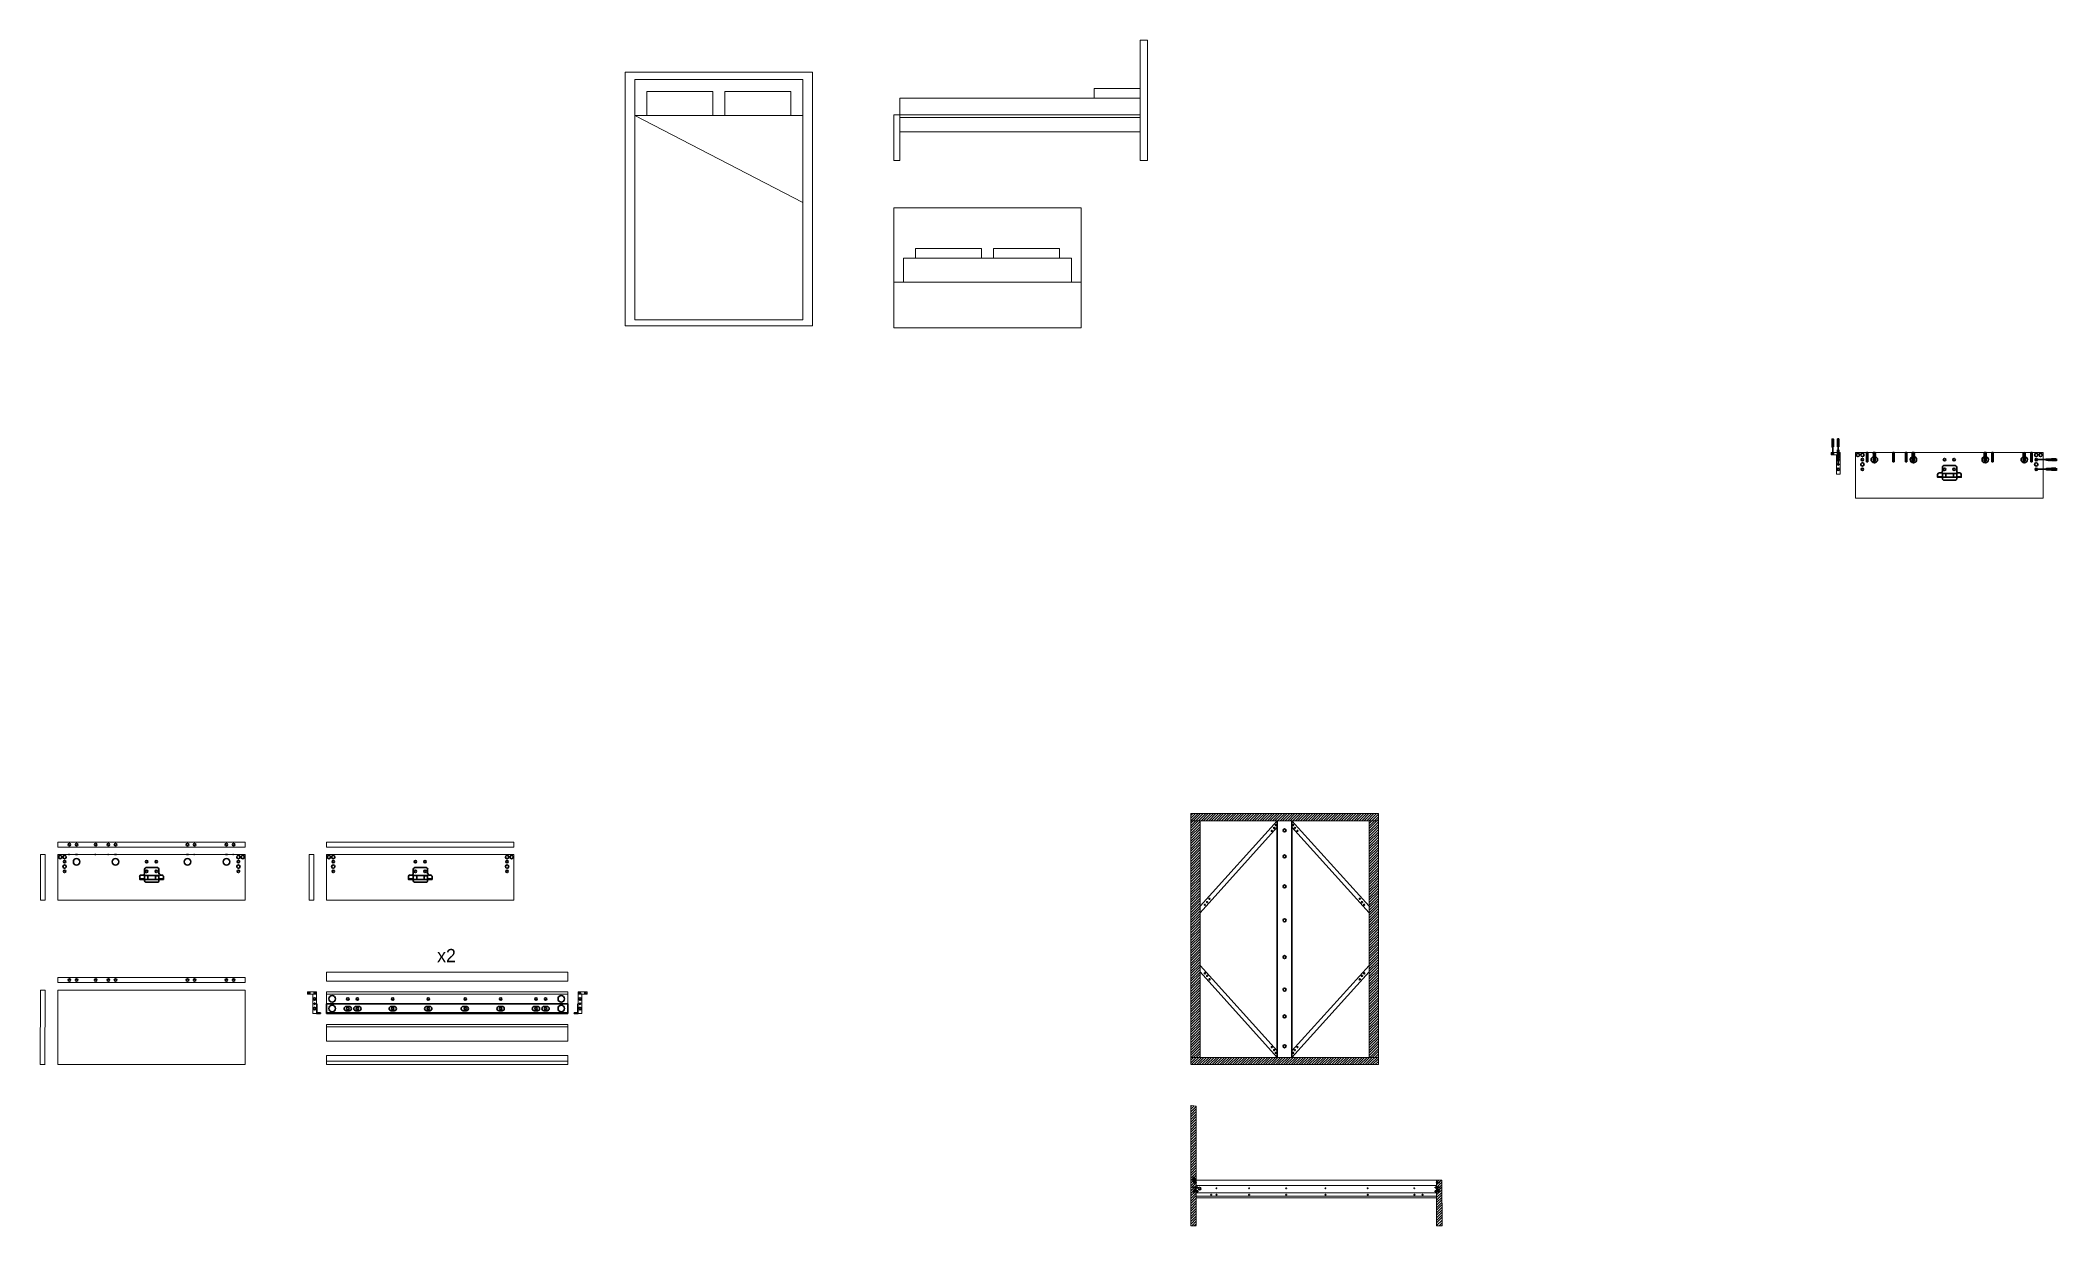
# Model space of a CAD drawing. Header units: inches. Extents: x 213 to 1891, y 78 to 1065.
import ezdxf

# ---------------------------------------------------------------- set-up
doc = ezdxf.new("R2010")
doc.units = ezdxf.units.IN
doc.header["$MEASUREMENT"] = 0
for name, color, linetype, lineweight in [('A-FURN', 8, 'Continuous', 15), ('A-WALL-FULL', 7, 'Continuous', 18), ('Arredi', 3, 'Continuous', 30), ('quota', 4, 'Continuous', 5)]:
    doc.layers.add(name, color=color, linetype=linetype, lineweight=lineweight)

msp = doc.modelspace()

# ---------------------------------------------------------------- hatches: boundary and pattern name
at = {"layer": 'quota'}
h = msp.add_hatch(dxfattribs=at)
h.set_pattern_fill('ANSI31', color=256, scale=12)
h.paths.add_polyline_path([(1178.2, 415.3), (1170.5, 415.3), (1170.5, 218.3), (1178.2, 218.3)])
h.paths.add_polyline_path([(1326.5, 421.3), (1170.5, 421.3), (1170.5, 415.3), (1326.5, 415.3)])
h.paths.add_polyline_path([(1326.5, 415.3), (1318.8, 415.3), (1318.8, 218.3), (1326.5, 218.3)])
h.paths.add_polyline_path([(1326.5, 218.3), (1170.5, 218.3), (1170.5, 212.3), (1326.5, 212.3)])
h = msp.add_hatch(dxfattribs=at)
h.set_pattern_fill('ANSI31', color=256, scale=12)
h.set_pattern_definition([(45, (-296.1871, -109.9329), (-1.0606602, 1.0606602), [])])
h.paths.add_polyline_path([(1175, 177.9), (1170.5, 178.3), (1170.5, 116.3), (1172.5, 116.3), (1172.5, 118.5), (1173.1, 118.5), (1173.1, 116.3), (1175, 116.3)])
h.paths.add_polyline_path([(1175, 105.6), (1175, 106.6), (1172.5, 106.6), (1172.5, 107.2), (1175, 107.2), (1175, 107.9), (1172.9, 107.9), (1172.9, 108.2), (1175, 108.2), (1175, 109.7), (1172.5, 109.7), (1172.5, 110.4), (1175, 110.4), (1175, 113.9), (1172.9, 113.9), (1173, 114.2), (1175, 114.2), (1175, 116.3), (1173.1, 116.3), (1173.1, 114.8), (1172.5, 114.8), (1172.5, 116.3), (1170.5, 116.3), (1170.5, 78.3), (1175, 78.3)])
h.paths.add_polyline_path([(1379.2, 116.3), (1375, 116.3), (1375, 114.2), (1377, 114.2), (1377, 113.9), (1375, 113.9), (1375, 110.4), (1377.4, 110.4), (1377.4, 109.7), (1375, 109.7), (1375, 108.2), (1377, 108.2), (1377, 107.9), (1375, 107.9), (1375, 107.2), (1377.4, 107.2), (1377.4, 106.6), (1375, 106.6), (1375, 78.3), (1379.5, 78.3)])

# ---------------------------------------------------------------- linework, layer by layer
at = {"layer": 'A-FURN'}
for p, q in [((1128.3, 964.6), (1128.3, 1064.6)), ((1128.3, 1064.6), (1134.4, 1064.6)), ((1134.4, 1064.6), (1134.4, 964.6)), ((699.7, 827), (699.7, 1038.1)), ((699.7, 1038.1), (855.7, 1038.1)), ((707.7, 1032), (707.7, 832)), ((847.7, 1032), (707.7, 1032)), ((847.7, 832), (847.7, 1032)), ((855.7, 827), (855.7, 1038.1)), ((1128.4, 1024.6), (1089.9, 1024.6)), ((1089.9, 1024.6), (1089.9, 1016.6)), ((1128.4, 1024.6), (1128.4, 1024.6)), ((1128.4, 1024.6), (1128.4, 1024.6)), ((717.7, 1002), (717.7, 1022)), ((717.7, 1022), (772.7, 1022)), ((772.7, 1022), (772.7, 1002)), ((837.7, 1022), (782.7, 1022)), ((782.7, 1022), (782.7, 1002)), ((837.7, 1002), (837.7, 1022)), ((928.3, 1002.6), (928.3, 1016.6)), ((928.3, 1016.6), (1128.3, 1016.6)), ((707.7, 1002), (847.7, 1002)), ((707.7, 1002), (847.7, 929.7)), ((923.3, 1002.6), (923.3, 964.6)), ((923.3, 1002.6), (931.4, 1002.6)), ((923.3, 1002.6), (928.3, 1002.6)), ((928.3, 1002.6), (928.3, 964.6)), ((928.3, 1002.6), (928.3, 988.6)), ((928.3, 1002.6), (928.3, 1002.6)), ((928.3, 1002.6), (928.3, 1002.4)), ((928.3, 1002.4), (928.3, 1000.4)), ((928.3, 1000.4), (1128.3, 1000.4)), ((1128.3, 1002.6), (931.4, 1002.6)), ((928.3, 988.6), (1128.3, 988.6)), ((923.3, 964.6), (928.3, 964.6)), ((1128.3, 964.6), (1134.4, 964.6)), ((923.3, 825.3), (923.3, 925.3)), ((923.3, 925.3), (1079.3, 925.3)), ((1079.3, 925.3), (1079.3, 825.3)), ((941.3, 883.3), (941.3, 891.3)), ((941.3, 891.3), (996.3, 891.3)), ((996.3, 891.3), (996.3, 883.3)), ((1006.3, 891.3), (1006.3, 883.3)), ((1006.3, 891.3), (1061.3, 891.3)), ((1061.3, 883.3), (1061.3, 891.3)), ((931.3, 863.3), (931.3, 883.3)), ((931.3, 883.3), (1071.3, 883.3)), ((1071.3, 883.3), (1071.3, 863.3)), ((923.3, 863.3), (1079.3, 863.3)), ((855.7, 827), (699.7, 827)), ((707.7, 832), (847.7, 832)), ((1079.3, 825.3), (923.3, 825.3))]:
    msp.add_line(p, q, dxfattribs=at)
at = {"layer": 'A-WALL-FULL'}
for p, q in [((1703.2, 719.7), (1703.2, 721.7)), ((1703.2, 721.7), (1710.7, 721.7)), ((1703.2, 721.7), (1703.2, 720.7)), ((1710.7, 721.7), (1710.7, 703.7)), ((1710.7, 721.7), (1710.7, 720.7)), ((1723.6, 721.7), (1879.6, 721.7)), ((1723.6, 721.7), (1723.6, 683.7)), ((1879.6, 721.7), (1879.6, 683.7)), ((1707.7, 719.7), (1703.2, 719.7)), ((1707.7, 703.7), (1707.7, 719.7)), ((1707.7, 719.7), (1710.7, 719.7)), ((1710.7, 703.7), (1707.7, 703.7)), ((1710.7, 703.7), (1709.2, 703.7)), ((1879.6, 683.7), (1723.6, 683.7)), ((1170.5, 421.3), (1326.5, 421.3)), ((1170.5, 212.7), (1170.5, 421.3)), ((1170.5, 421.3), (1170.5, 415.3)), ((1326.5, 421.3), (1326.5, 212.3)), ((1170.5, 415.3), (1326.5, 415.3)), ((1178.2, 415.3), (1178.2, 218.3)), ((1318.8, 218.8), (1318.8, 415.3)), ((213.2, 349.1), (213.2, 387.1)), ((213.2, 387.1), (217.2, 387.1)), ((217.2, 387.1), (217.2, 349.1)), ((383.6, 397.4), (227.6, 397.4)), ((227.6, 397.4), (227.6, 393.4)), ((227.6, 397.4), (227.6, 395.4)), ((227.6, 397.4), (227.6, 395.4)), ((227.6, 393.4), (383.6, 393.4)), ((227.6, 387.1), (227.6, 349.1)), ((227.6, 387.1), (383.6, 387.1)), ((383.6, 393.4), (383.6, 397.4)), ((383.6, 397.4), (383.6, 395.4)), ((383.6, 387.1), (383.6, 349.1)), ((436.8, 349.1), (436.8, 387.1)), ((436.8, 387.1), (440.8, 387.1)), ((440.8, 387.1), (440.8, 349.1)), ((607.2, 397.4), (451.2, 397.4)), ((451.2, 397.4), (451.2, 393.4)), ((451.2, 393.4), (607.2, 393.4)), ((451.2, 387.1), (607.2, 387.1)), ((451.2, 387.1), (451.2, 349.1)), ((607.2, 393.4), (607.2, 397.4)), ((607.2, 387.1), (607.2, 349.1)), ((217.2, 349.1), (213.2, 349.1)), ((383.6, 349.1), (227.6, 349.1)), ((440.8, 349.1), (436.8, 349.1)), ((607.2, 349.1), (451.2, 349.1)), ((451.2, 289.2), (451.2, 281.7)), ((652.2, 289.2), (451.2, 289.2)), ((652.2, 286.2), (652.2, 289.2)), ((652.2, 281.7), (652.2, 286.2)), ((213.1, 212.3), (213.2, 274.3)), ((213.2, 274.3), (217.2, 274.3)), ((217.2, 274.3), (217, 212.3)), ((383.6, 284.7), (227.6, 284.7)), ((227.6, 284.7), (227.6, 280.7)), ((227.6, 284.7), (227.6, 282.7)), ((227.6, 284.7), (227.6, 282.7)), ((227.6, 280.7), (383.6, 280.7)), ((227.6, 212.3), (227.6, 274.3)), ((383.6, 274.3), (227.6, 274.3)), ((383.6, 280.7), (383.6, 284.7)), ((383.6, 284.7), (383.6, 282.7)), ((383.6, 212.3), (383.6, 274.3)), ((435.4, 271), (435.4, 273)), ((435.4, 273), (442.9, 273)), ((435.4, 273), (435.4, 272)), ((439.9, 271), (435.4, 271)), ((439.9, 255), (439.9, 271)), ((439.9, 271), (442.9, 271)), ((442.9, 273), (442.9, 255)), ((442.9, 273), (442.9, 272)), ((451.2, 281.7), (652.2, 281.7)), ((451.2, 273), (652.2, 273)), ((451.2, 273), (451.2, 255)), ((451.2, 273), (451.2, 271)), ((451.2, 273), (551.3, 273)), ((451.2, 271), (652.2, 271)), ((451.2, 271), (451.2, 263)), ((652.2, 271), (650.2, 271)), ((652.2, 255), (652.2, 273)), ((660.7, 273), (660.7, 255)), ((668.2, 273), (660.7, 273)), ((660.7, 273), (660.7, 272)), ((663.7, 271), (660.7, 271)), ((663.7, 255), (663.7, 271)), ((663.7, 271), (668.2, 271)), ((668.2, 271), (668.2, 273)), ((668.2, 273), (668.2, 272)), ((442.9, 255), (439.9, 255)), ((442.9, 255), (441.4, 255)), ((451.2, 255), (652.2, 255)), ((660.7, 255), (663.7, 255)), ((660.7, 255), (662.2, 255)), ((451.2, 245.8), (652.2, 245.8)), ((451.2, 245.8), (451.2, 231.8)), ((451.2, 245.8), (451.2, 243.8)), ((451.2, 243.8), (652.2, 243.8)), ((652.2, 243.8), (650.2, 243.8)), ((652.2, 231.8), (652.2, 245.8)), ((451.2, 231.8), (652.2, 231.8)), ((451.2, 219.8), (451.2, 212.3)), ((652.2, 219.8), (451.2, 219.8)), ((652.2, 212.3), (652.2, 219.8)), ((1326.3, 218.3), (1170.5, 218.3)), ((217.1, 212.3), (213.1, 212.3)), ((227.6, 212.3), (383.6, 212.3)), ((451.2, 215.3), (652.2, 215.3)), ((451.2, 212.3), (652.2, 212.3)), ((1326.5, 212.3), (1170.5, 212.3)), ((1170.5, 78.3), (1170.5, 178.3)), ((1170.5, 178.3), (1175, 177.9)), ((1175, 177.9), (1175, 111.8)), ((1172.5, 116.3), (1170.5, 116.3)), ((1175, 116.3), (1173.1, 116.3)), ((1175, 105.6), (1175, 78.5)), ((1375, 116.3), (1379.2, 116.3)), ((1375, 110.4), (1375, 116.3)), ((1375, 107.2), (1375, 109.7)), ((1375, 78.3), (1375, 106.6)), ((1379.2, 116.3), (1379.5, 78.3)), ((1174.8, 78.3), (1170.5, 78.3)), ((1379.5, 78.3), (1375, 78.3))]:
    msp.add_line(p, q, dxfattribs=at)
at = {"layer": 'A-WALL-FULL', "color": 0}
msp.add_line((451.2, 255), (451.2, 255.3), dxfattribs=at)
for points in [[(1175, 111.8), (1375, 111.8), (1375, 116.3), (1175, 116.3)], [(1375, 101.5), (1175, 101.5), (1175, 105.6), (1375, 105.6)], [(1375, 101.5), (1175, 101.5), (1175, 102.9), (1375, 102.9)]]:
    msp.add_lwpolyline(points, close=True, dxfattribs=at)
for points in [[(1175, 110.4), (1175, 116.3), (1375, 116.3), (1375, 110.4)], [(1175, 107.2), (1175, 109.7)], [(1375, 106.6), (1375, 101.5), (1175, 101.5), (1175, 106.6)], [(1375, 109.7), (1375, 107.2)]]:
    msp.add_lwpolyline(points, dxfattribs=at)
at = {"layer": 'Arredi', "color": 2}
for p, q in [((1704.1, 732.8), (1704.1, 726.3)), ((1704.3, 732.8), (1704.3, 726.3)), ((1704.5, 732.8), (1704.5, 726.3)), ((1704.7, 732.8), (1704.7, 726.3)), ((1704.7, 726.2), (1704.7, 720.7)), ((1704.9, 732.8), (1704.9, 726.3)), ((1705.1, 732.8), (1705.1, 726.3)), ((1709.6, 732.9), (1708.6, 732.9)), ((1708.6, 732.9), (1708.6, 726.3)), ((1708.6, 732.9), (1708.6, 726.3)), ((1708.6, 726.3), (1709.6, 726.3)), ((1708.6, 723.8), (1708.6, 717.3)), ((1708.8, 732.9), (1708.8, 726.3)), ((1708.8, 723.8), (1708.8, 717.3)), ((1709, 732.9), (1709, 726.3)), ((1709, 723.8), (1709, 717.3)), ((1709.2, 732.9), (1709.2, 726.3)), ((1709.2, 726.3), (1709.2, 720.7)), ((1709.2, 723.8), (1709.2, 717.3)), ((1709.4, 732.9), (1709.4, 726.3)), ((1709.4, 723.8), (1709.4, 717.3)), ((1709.6, 726.3), (1709.6, 732.9)), ((1709.6, 732.9), (1709.6, 726.3)), ((1709.6, 723.8), (1709.6, 717.3)), ((1732.7, 713.8), (1732.7, 721.7)), ((1732.7, 721.7), (1733.9, 721.7)), ((1732.7, 721.7), (1732.7, 713.8)), ((1733, 721.7), (1733, 713.8)), ((1733.2, 721.7), (1733.2, 713.8)), ((1733.4, 721.7), (1733.4, 713.8)), ((1733.6, 721.7), (1733.6, 713.8)), ((1733.9, 721.7), (1733.9, 713.8)), ((1733.9, 721.7), (1733.9, 713.8)), ((1754.6, 713.8), (1754.6, 721.7)), ((1754.6, 721.7), (1755.8, 721.7)), ((1754.6, 721.7), (1754.6, 713.8)), ((1754.9, 721.7), (1754.9, 713.8)), ((1755.1, 721.7), (1755.1, 713.8)), ((1755.3, 721.7), (1755.3, 713.8)), ((1755.5, 721.7), (1755.5, 713.8)), ((1755.8, 721.7), (1755.8, 713.8)), ((1755.8, 721.7), (1755.8, 713.8)), ((1765.1, 713.8), (1765.1, 721.7)), ((1765.1, 721.7), (1766.3, 721.7)), ((1765.1, 721.7), (1765.1, 713.8)), ((1765.4, 721.7), (1765.4, 713.8)), ((1765.6, 721.7), (1765.6, 713.8)), ((1765.9, 721.7), (1765.9, 713.8)), ((1766.1, 721.7), (1766.1, 713.8)), ((1766.3, 721.7), (1766.3, 713.8)), ((1766.3, 721.7), (1766.3, 713.8)), ((1836.9, 713.8), (1836.9, 721.7)), ((1836.9, 721.7), (1838, 721.7)), ((1836.9, 721.7), (1836.9, 713.8)), ((1837.1, 721.7), (1837.1, 713.8)), ((1837.4, 721.7), (1837.4, 713.8)), ((1837.6, 721.7), (1837.6, 713.8)), ((1837.8, 721.7), (1837.8, 713.8)), ((1838, 721.7), (1838, 713.8)), ((1838, 721.7), (1838, 713.8)), ((1869.3, 713.8), (1869.3, 721.7)), ((1869.3, 721.7), (1870.5, 721.7)), ((1869.3, 721.7), (1869.3, 713.8)), ((1869.6, 721.7), (1869.6, 713.8)), ((1869.8, 721.7), (1869.8, 713.8)), ((1870, 721.7), (1870, 713.8)), ((1870.2, 721.7), (1870.2, 713.8)), ((1870.5, 721.7), (1870.5, 713.8)), ((1870.5, 721.7), (1870.5, 713.8)), ((1709.2, 717.2), (1709.2, 711.7)), ((1733.9, 713.8), (1732.7, 713.8)), ((1755.8, 713.8), (1754.6, 713.8)), ((1766.3, 713.8), (1765.1, 713.8)), ((1838, 713.8), (1836.9, 713.8)), ((1870.5, 713.8), (1869.3, 713.8)), ((1873.9, 715.7), (1881.6, 715.7)), ((1873.9, 707.7), (1881.6, 707.7)), ((1242.4, 415.3), (1178.2, 344.2)), ((1242.4, 409.9), (1178.2, 338.7)), ((1242.4, 218.3), (1242.4, 415.3)), ((1254.5, 415.3), (1254.5, 218.3)), ((1254.5, 415.3), (1318.8, 344.2)), ((1254.5, 409.9), (1318.8, 338.7)), ((236.7, 387.1), (237.3, 387.1)), ((244.1, 387.1), (242.4, 387.1)), ((242.4, 387.1), (243.3, 387.1)), ((258.6, 387.1), (259.2, 387.1)), ((269.2, 387.1), (269.8, 387.1)), ((276.6, 387.1), (274.9, 387.1)), ((274.9, 387.1), (275.7, 387.1)), ((336.4, 387.1), (334.7, 387.1)), ((334.7, 387.1), (335.6, 387.1)), ((340.9, 387.1), (341.5, 387.1)), ((368.8, 387.1), (367.2, 387.1)), ((367.2, 387.1), (368, 387.1)), ((373.4, 387.1), (374, 387.1)), ((301, 376.3), (305.6, 376.3)), ((1242.4, 223.7), (1178.2, 294.9)), ((1242.4, 218.3), (1178.2, 289.5)), ((1254.5, 223.7), (1318.8, 294.9)), ((1254.5, 218.3), (1318.8, 289.5)), ((442.9, 263), (443.2, 263)), ((446.2, 255), (442.9, 255)), ((443.2, 263), (443.2, 255.3)), ((443.2, 255.3), (446.2, 255.3)), ((446.2, 255.3), (446.2, 255)), ((451.2, 255), (451.2, 263)), ((451.2, 263), (652.2, 263)), ((451.2, 255.3), (652.2, 255.3)), ((652.2, 255), (451.2, 255)), ((467.7, 260.8), (470.2, 260.8)), ((470.2, 257.2), (467.7, 257.2)), ((475.7, 260.8), (478.2, 260.8)), ((478.2, 257.2), (475.7, 257.2)), ((505.1, 260.8), (507.6, 260.8)), ((507.6, 257.2), (505.1, 257.2)), ((534.6, 260.8), (537.1, 260.8)), ((537.1, 257.2), (534.6, 257.2)), ((565.1, 260.8), (567.6, 260.8)), ((567.6, 257.2), (565.1, 257.2)), ((594.9, 260.8), (597.4, 260.8)), ((597.4, 257.2), (594.9, 257.2)), ((624.3, 260.8), (626.8, 260.8)), ((626.8, 257.2), (624.3, 257.2)), ((632.3, 260.8), (634.8, 260.8)), ((634.8, 257.2), (632.3, 257.2)), ((652.2, 263), (652.2, 255)), ((660.4, 255.3), (657.4, 255.3)), ((657.4, 255.3), (657.4, 255)), ((657.4, 255), (660.7, 255)), ((660.7, 263), (660.4, 263)), ((660.4, 263), (660.4, 255.3)), ((1172.5, 118.5), (1173.1, 118.5)), ((1172.5, 114.8), (1172.5, 118.5)), ((1173.1, 118.5), (1173.1, 114.8)), ((1173.1, 114.8), (1172.5, 114.8)), ((1172.5, 110.3), (1172.5, 109.7)), ((1172.5, 109.7), (1176.3, 109.7)), ((1172.5, 107.2), (1172.5, 106.6)), ((1176.2, 107.2), (1172.5, 107.2)), ((1172.5, 106.6), (1176.2, 106.6)), ((1176.3, 110.4), (1172.6, 110.4)), ((1173, 114.2), (1172.9, 113.9)), ((1172.9, 113.9), (1175, 113.9)), ((1172.9, 108.2), (1175, 108.2)), ((1172.9, 107.9), (1172.9, 108.2)), ((1175, 107.9), (1172.9, 107.9)), ((1175, 114.2), (1173, 114.2)), ((1176.2, 106.6), (1176.2, 107.2)), ((1176.3, 109.7), (1176.3, 110.4)), ((1373.7, 110.4), (1377.4, 110.4)), ((1377.4, 109.7), (1373.7, 109.7)), ((1373.7, 107.2), (1377.4, 107.2)), ((1377.4, 106.6), (1373.7, 106.6)), ((1375, 114.2), (1377, 114.2)), ((1377, 113.9), (1375, 113.9)), ((1377, 108.2), (1375, 108.2)), ((1375, 107.9), (1377, 107.9)), ((1377, 114.2), (1377, 113.9)), ((1377, 107.9), (1377, 108.2)), ((1377.4, 110.4), (1377.4, 109.7)), ((1377.4, 107.2), (1377.4, 106.6))]:
    msp.add_line(p, q, dxfattribs=at)
at = {"layer": 'Arredi', "color": 2, "linetype": 'Continuous'}
for p, q in [((1740.1, 721.5), (1740.1, 721.7)), ((1772.5, 721.5), (1772.5, 721.7)), ((1832.3, 721.5), (1832.3, 721.7)), ((1863.1, 721), (1863.1, 721.7)), ((1864.7, 721.7), (1864.7, 721.7)), ((1864.8, 721.5), (1864.8, 721.7)), ((1738.3, 720.9), (1738.3, 721)), ((1738.3, 719.9), (1738.3, 720.1)), ((1738.3, 719.1), (1738.3, 719.2)), ((1738.3, 718.1), (1738.3, 718.3)), ((1738.3, 717.2), (1738.3, 717.4)), ((1738.3, 716.2), (1738.3, 716.4)), ((1738.3, 715.4), (1738.3, 715.5)), ((1738.3, 714.4), (1738.3, 714.5)), ((1738.4, 714.7), (1738.5, 714.5)), ((1738.6, 714.3), (1739.1, 713.4)), ((1739.1, 713.4), (1739.8, 714.4)), ((1740.1, 720.4), (1740.1, 720.7)), ((1740.1, 719.5), (1740.1, 719.8)), ((1740.1, 718.6), (1740.1, 718.9)), ((1740.1, 717.5), (1740.1, 717.8)), ((1740.1, 716.6), (1740.1, 716.8)), ((1740.1, 715.6), (1740.1, 715.8)), ((1740.1, 714.6), (1740.1, 714.9)), ((1770.8, 720.9), (1770.8, 721)), ((1770.8, 719.9), (1770.8, 720.1)), ((1770.8, 719.1), (1770.8, 719.2)), ((1770.8, 718.1), (1770.8, 718.3)), ((1770.8, 717.2), (1770.8, 717.4)), ((1770.8, 716.2), (1770.8, 716.4)), ((1770.8, 715.4), (1770.8, 715.5)), ((1770.8, 714.7), (1771, 714.5)), ((1770.8, 714.4), (1770.8, 714.5)), ((1771.1, 714.3), (1771.6, 713.4)), ((1771.6, 713.4), (1772.2, 714.4)), ((1772.5, 720.4), (1772.5, 720.7)), ((1772.5, 719.5), (1772.5, 719.8)), ((1772.5, 718.6), (1772.5, 718.9)), ((1772.5, 717.5), (1772.5, 717.8)), ((1772.5, 716.6), (1772.5, 716.8)), ((1772.5, 715.6), (1772.5, 715.8)), ((1772.5, 714.6), (1772.5, 714.9)), ((1830.6, 720.9), (1830.6, 721)), ((1830.6, 719.9), (1830.6, 720.1)), ((1830.6, 719.1), (1830.6, 719.2)), ((1830.6, 718.1), (1830.6, 718.3)), ((1830.6, 717.2), (1830.6, 717.4)), ((1830.6, 716.2), (1830.6, 716.4)), ((1830.6, 715.4), (1830.6, 715.5)), ((1830.6, 714.4), (1830.6, 714.5)), ((1830.7, 714.7), (1830.8, 714.5)), ((1830.9, 714.3), (1831.4, 713.4)), ((1831.4, 713.4), (1832.1, 714.4)), ((1832.3, 720.4), (1832.3, 720.7)), ((1832.3, 719.5), (1832.3, 719.8)), ((1832.3, 718.6), (1832.3, 718.9)), ((1832.3, 717.5), (1832.3, 717.8)), ((1832.3, 716.6), (1832.3, 716.8)), ((1832.3, 715.6), (1832.3, 715.8)), ((1832.3, 714.6), (1832.3, 714.9)), ((1863, 720.9), (1863, 721)), ((1863, 719.9), (1863, 720.1)), ((1863, 719.1), (1863, 719.2)), ((1863, 718.1), (1863, 718.3)), ((1863, 717.2), (1863, 717.4)), ((1863, 716.2), (1863, 716.4)), ((1863, 715.4), (1863, 715.5)), ((1863, 714.4), (1863, 714.5)), ((1863.1, 714.7), (1863.3, 714.5)), ((1863.4, 714.3), (1863.9, 713.4)), ((1863.9, 713.4), (1864.5, 714.4)), ((1864.8, 720.4), (1864.8, 720.7)), ((1864.8, 719.5), (1864.8, 719.8)), ((1864.8, 718.6), (1864.8, 718.9)), ((1864.8, 717.5), (1864.8, 717.8)), ((1864.8, 716.6), (1864.8, 716.8)), ((1864.8, 715.6), (1864.8, 715.8)), ((1864.8, 714.6), (1864.8, 714.9)), ((1882.2, 716), (1881.6, 715.7)), ((1881.6, 715.7), (1882.3, 715.3)), ((1882.2, 708), (1881.6, 707.7)), ((1881.6, 707.7), (1882.3, 707.3)), ((1882.2, 716.2), (1882.3, 716.2)), ((1882.2, 708.2), (1882.3, 708.2)), ((1882.4, 716.2), (1882.3, 716.1)), ((1882.4, 708.2), (1882.3, 708.1)), ((1882.4, 715.1), (1882.5, 715.1)), ((1882.4, 707.1), (1882.5, 707.1)), ((1882.8, 716.2), (1882.9, 716.2)), ((1882.8, 708.2), (1882.9, 708.2)), ((1883, 715.1), (1883.1, 715.1)), ((1883, 707.1), (1883.1, 707.1)), ((1883.3, 716.2), (1883.5, 716.2)), ((1883.3, 708.2), (1883.5, 708.2)), ((1883.6, 715.1), (1883.7, 715.1)), ((1883.6, 707.1), (1883.7, 707.1)), ((1884, 716.2), (1884.1, 716.2)), ((1884, 708.2), (1884.1, 708.2)), ((1884.2, 715.1), (1884.3, 715.1)), ((1884.2, 707.1), (1884.3, 707.1)), ((1884.5, 716.2), (1884.6, 716.2)), ((1884.5, 708.2), (1884.6, 708.2)), ((1884.8, 715.1), (1885, 715.1)), ((1884.8, 707.1), (1885, 707.1)), ((1885.1, 716.2), (1885.2, 716.2)), ((1885.1, 708.2), (1885.2, 708.2)), ((1885.4, 715.1), (1885.6, 715.1)), ((1885.4, 707.1), (1885.6, 707.1)), ((1885.6, 716.2), (1885.8, 716.2)), ((1885.6, 708.2), (1885.8, 708.2)), ((1885.9, 715.1), (1886.1, 715.1)), ((1885.9, 707.1), (1886.1, 707.1)), ((1886.2, 716.2), (1886.3, 716.2)), ((1886.2, 708.2), (1886.3, 708.2)), ((1886.6, 715.1), (1886.7, 715.1)), ((1886.6, 707.1), (1886.7, 707.1)), ((1886.7, 715), (1886.7, 715)), ((1886.7, 707), (1886.7, 707))]:
    msp.add_line(p, q, dxfattribs=at)
at = {"layer": 'Arredi'}
for p, q in [((1175, 113.9), (1175, 114.2)), ((1175, 108.2), (1175, 107.9)), ((1373.7, 109.7), (1373.7, 110.4)), ((1373.7, 106.6), (1373.7, 107.2)), ((1375, 113.9), (1375, 114.2)), ((1375, 108.2), (1375, 107.9))]:
    msp.add_line(p, q, dxfattribs=at)
at = {"layer": 'Arredi', "color": 2}
for points in [[(1705.1, 726.3), (1705.1, 732.8), (1704.1, 732.8), (1704.1, 726.3)], [(1709.6, 717.3), (1709.6, 723.8), (1708.6, 723.8), (1708.6, 717.3)], [(1791.8, 701), (1791.8, 701.4), (1795.8, 701.4), (1795.8, 701)], [(1795.8, 701), (1795.8, 704.1), (1807.8, 704.1), (1807.8, 701)], [(1795.8, 701), (1795.8, 704.1), (1798.7, 704.1), (1798.7, 701)], [(1805, 701), (1805, 704.1), (1807.8, 704.1), (1807.8, 701)], [(1807.8, 701), (1807.8, 701.4), (1811.5, 701.4), (1811.5, 701)], [(299.8, 366.5), (299.8, 369.6), (311.8, 369.6), (311.8, 366.5)], [(299.8, 366.5), (299.8, 369.6), (302.7, 369.6), (302.7, 366.5)], [(309, 366.4), (309, 369.5), (311.8, 369.5), (311.8, 366.4)], [(523.4, 366.5), (523.4, 369.6), (535.4, 369.6), (535.4, 366.5)], [(523.4, 366.5), (523.4, 369.6), (526.3, 369.6), (526.3, 366.5)], [(532.6, 366.4), (532.6, 369.5), (535.4, 369.5), (535.4, 366.4)], [(295.8, 366.5), (295.8, 366.8), (299.8, 366.8), (299.8, 366.5)], [(311.8, 366.5), (311.8, 366.8), (315.5, 366.8), (315.5, 366.5)], [(519.4, 366.5), (519.4, 366.8), (523.4, 366.8), (523.4, 366.5)], [(535.4, 366.5), (535.4, 366.8), (539.1, 366.8), (539.1, 366.5)]]:
    msp.add_lwpolyline(points, close=True, dxfattribs=at)
at = {"layer": 'Arredi', "color": 2, "linetype": 'Continuous'}
for points in [[(1738.4, 721), (1738.4, 721.7), (1740, 721.7), (1740, 721.7)], [(1770.8, 721), (1770.8, 721.7), (1772.4, 721.7), (1772.4, 721.7)], [(1830.7, 721), (1830.7, 721.7), (1832.3, 721.7), (1832.3, 721.7)], [(1738.4, 720.1), (1738.4, 720.8)], [(1738.4, 719.2), (1738.4, 719.9)], [(1738.4, 718.2), (1738.4, 719)], [(1738.4, 717.3), (1738.4, 718.1)], [(1738.4, 716.4), (1738.4, 717.2)], [(1738.4, 715.5), (1738.4, 716.2)], [(1738.4, 714.7), (1738.4, 715.3)], [(1740, 721.4), (1740, 720.6)], [(1740, 720.3), (1740, 719.7)], [(1740, 719.4), (1740, 718.8)], [(1740, 718.5), (1740, 717.7)], [(1740, 717.4), (1740, 716.8)], [(1740, 716.5), (1740, 715.8)], [(1740, 715.5), (1740, 714.8)], [(1770.8, 720.1), (1770.8, 720.8)], [(1770.8, 719.2), (1770.8, 719.9)], [(1770.8, 718.2), (1770.8, 719)], [(1770.8, 717.3), (1770.8, 718.1)], [(1770.8, 716.4), (1770.8, 717.2)], [(1770.8, 715.5), (1770.8, 716.2)], [(1770.8, 714.7), (1770.8, 715.3)], [(1772.4, 721.4), (1772.4, 720.6)], [(1772.4, 720.3), (1772.4, 719.7)], [(1772.4, 719.4), (1772.4, 718.8)], [(1772.4, 718.5), (1772.4, 717.7)], [(1772.4, 717.4), (1772.4, 716.8)], [(1772.4, 716.5), (1772.4, 715.8)], [(1772.4, 715.5), (1772.4, 714.8)], [(1830.7, 720.1), (1830.7, 720.8)], [(1830.7, 719.2), (1830.7, 719.9)], [(1830.7, 718.2), (1830.7, 719)], [(1830.7, 717.3), (1830.7, 718.1)], [(1830.7, 716.4), (1830.7, 717.2)], [(1830.7, 715.5), (1830.7, 716.2)], [(1830.7, 714.7), (1830.7, 715.3)], [(1832.3, 721.4), (1832.3, 720.6)], [(1832.3, 720.3), (1832.3, 719.7)], [(1832.3, 719.4), (1832.3, 718.8)], [(1832.3, 718.5), (1832.3, 717.7)], [(1832.3, 717.4), (1832.3, 716.8)], [(1832.3, 716.5), (1832.3, 715.8)], [(1832.3, 715.5), (1832.3, 714.8)], [(1863.1, 720.1), (1863.1, 720.8)], [(1863.1, 719.2), (1863.1, 719.9)], [(1863.1, 718.2), (1863.1, 719)], [(1863.1, 717.3), (1863.1, 718.1)], [(1863.1, 716.4), (1863.1, 717.2)], [(1863.1, 715.5), (1863.1, 716.2)], [(1863.1, 714.7), (1863.1, 715.3)], [(1864.7, 721.4), (1864.7, 720.6)], [(1864.7, 720.3), (1864.7, 719.7)], [(1864.7, 719.4), (1864.7, 718.8)], [(1864.7, 718.5), (1864.7, 717.7)], [(1864.7, 717.4), (1864.7, 716.8)], [(1864.7, 716.5), (1864.7, 715.8)], [(1864.7, 715.5), (1864.7, 714.8)], [(1882.4, 716.2), (1882.8, 716.2)], [(1882.4, 708.2), (1882.8, 708.2)], [(1882.9, 715.2), (1882.5, 715.2)], [(1882.9, 707.2), (1882.5, 707.2)], [(1882.9, 716.2), (1883.3, 716.2)], [(1882.9, 708.2), (1883.3, 708.2)], [(1883.5, 715.2), (1883.1, 715.2)], [(1883.5, 707.2), (1883.1, 707.2)], [(1883.4, 716.2), (1883.9, 716.2)], [(1883.4, 708.2), (1883.9, 708.2)], [(1884.1, 715.2), (1883.7, 715.2)], [(1884.1, 707.2), (1883.7, 707.2)], [(1884.1, 716.2), (1884.5, 716.2)], [(1884.1, 708.2), (1884.5, 708.2)], [(1884.8, 715.2), (1884.3, 715.2)], [(1884.8, 707.2), (1884.3, 707.2)], [(1884.6, 716.2), (1885.1, 716.2)], [(1884.6, 708.2), (1885.1, 708.2)], [(1885.3, 715.2), (1884.9, 715.2)], [(1885.3, 707.2), (1884.9, 707.2)], [(1885.2, 716.2), (1885.6, 716.2)], [(1885.2, 708.2), (1885.6, 708.2)], [(1885.9, 715.2), (1885.5, 715.2)], [(1885.9, 707.2), (1885.5, 707.2)], [(1885.7, 716.2), (1886.2, 716.2)], [(1885.7, 708.2), (1886.2, 708.2)], [(1886.5, 715.2), (1886.1, 715.2)], [(1886.5, 707.2), (1886.1, 707.2)], [(1886.3, 716.2), (1886.7, 716.2), (1886.7, 715.2), (1886.7, 715.2)], [(1886.3, 708.2), (1886.7, 708.2), (1886.7, 707.2), (1886.7, 707.2)], [(1889, 714.9), (1886.7, 714.9), (1886.7, 716.5), (1889, 716.5)], [(1889, 706.9), (1886.7, 706.9), (1886.7, 708.5), (1889, 708.5)], [(1889.1, 716.5), (1890.1, 716.5), (1890.1, 714.9), (1889.1, 714.9)], [(1889.1, 708.5), (1890.1, 708.5), (1890.1, 706.9), (1889.1, 706.9)]]:
    msp.add_lwpolyline(points, dxfattribs=at)
at = {"layer": 'Arredi', "color": 2}
for points in [[(1794.7, 704.7), (1793.1, 704.7)], [(1795.8, 709.7), (1795.8, 705.8)], [(1806.6, 710.8), (1797, 710.8)], [(1807.8, 705.8), (1807.8, 709.6)], [(1810.3, 704.7), (1808.7, 704.7)], [(1791.8, 703.5), (1791.8, 701), (1811.5, 701), (1811.5, 703.7)], [(1795.8, 701), (1795.8, 699.7)], [(1796.8, 698.6), (1806.8, 698.6)], [(1807.8, 699.6), (1807.8, 701)], [(298.8, 370.1), (297.1, 370.1)], [(299.8, 375.1), (299.8, 371.2)], [(310.6, 376.3), (301, 376.3)], [(311.8, 371.2), (311.8, 375)], [(314.4, 370.1), (312.8, 370.1)], [(522.4, 370.1), (520.7, 370.1)], [(523.4, 375.1), (523.4, 371.2)], [(534.2, 376.3), (524.6, 376.3)], [(535.4, 371.2), (535.4, 375)], [(538, 370.1), (536.4, 370.1)], [(295.8, 368.9), (295.8, 366.5), (315.5, 366.5), (315.5, 369.1)], [(299.8, 366.5), (299.8, 365.2)], [(300.9, 364.1), (310.9, 364.1)], [(311.8, 365), (311.8, 366.5)], [(519.4, 368.9), (519.4, 366.5), (539.1, 366.5), (539.1, 369.1)], [(523.4, 366.5), (523.4, 365.2)], [(524.5, 364.1), (534.5, 364.1)], [(535.4, 365), (535.4, 366.5)]]:
    msp.add_lwpolyline(points, dxfattribs=at)
at = {"layer": 'Arredi', "color": 2, "linetype": 'Continuous'}
for points in [[(1886.7, 715.9), (1886.7, 715.4), (1888.7, 715.4), (1888.7, 715.9)], [(1886.7, 707.9), (1886.7, 707.4), (1888.7, 707.4), (1888.7, 707.9)], [(1889.3, 716.5), (1889.3, 714.9), (1889.3, 714.9), (1889.3, 716.5)], [(1889.3, 708.5), (1889.3, 706.9), (1889.3, 706.9), (1889.3, 708.5)], [(1890.1, 715.4), (1890.1, 716), (1890.9, 716), (1890.9, 715.4)], [(1890.1, 707.4), (1890.1, 708), (1890.9, 708), (1890.9, 707.4)], [(1890.9, 716.5), (1890.9, 714.9), (1890.9, 714.9), (1890.9, 716.5)], [(1890.9, 708.5), (1890.9, 706.9), (1890.9, 706.9), (1890.9, 708.5)]]:
    msp.add_lwpolyline(points, close=True, dxfattribs=at)
at = {"layer": 'Arredi', "color": 2}
for centre, radius in [((1704.7, 720.7), 0.55), ((1709.2, 715.7), 1), ((1709.2, 707.7), 1), ((1709.2, 720.7), 0.55), ((1709.2, 711.7), 0.55), ((1725.6, 719.6), 1.37), ((1729.3, 719.6), 1.37), ((1729.3, 711.7), 1.37), ((1729.3, 715.7), 1), ((1729.3, 707.7), 1), ((1739.2, 715.7), 2.71), ((1771.7, 715.7), 2.71), ((1797.6, 715.7), 1), ((1797.6, 707.7), 1), ((1805.6, 715.7), 1), ((1805.6, 707.7), 1), ((1831.5, 715.7), 2.71), ((1864, 715.7), 2.71), ((1873.9, 719.6), 1.37), ((1873.9, 711.7), 1.37), ((1873.9, 715.7), 1), ((1873.9, 707.7), 1), ((1877.6, 719.6), 1.37), ((1237.8, 406.8), 0.419), ((1239.8, 409.2), 0.419), ((1241.2, 411.6), 0.419), ((1248.5, 407.2), 1.23), ((1255.7, 411.6), 0.419), ((1257.1, 409.2), 0.419), ((1259.1, 406.8), 0.419), ((229.7, 385), 1.37), ((233.3, 385), 1.37), ((237.3, 395.4), 1), ((243.3, 395.4), 1), ((259.2, 395.4), 1), ((269.8, 395.4), 1), ((275.7, 395.4), 1), ((335.6, 395.4), 1), ((341.5, 395.4), 1), ((368, 395.4), 1), ((374, 395.4), 1), ((378, 385), 1.37), ((381.6, 385), 1.37), ((453.3, 385), 1.37), ((456.9, 385), 1.37), ((601.5, 385), 1.37), ((605.2, 385), 1.37), ((1248.5, 385.6), 1.23), ((233.3, 377.1), 1.37), ((233.3, 381.1), 1), ((233.3, 373.1), 1), ((243.3, 381.1), 2.71), ((275.7, 381.1), 2.71), ((301.6, 381.1), 1), ((301.6, 373.1), 1), ((309.6, 381.1), 1), ((309.6, 373.1), 1), ((335.6, 381.1), 2.71), ((368, 381.1), 2.71), ((378, 377.1), 1.37), ((378, 381.1), 1), ((378, 373.1), 1), ((456.9, 377.1), 1.37), ((456.9, 381.1), 1), ((456.9, 373.1), 1), ((525.2, 381.1), 1), ((525.2, 373.1), 1), ((533.2, 381.1), 1), ((533.2, 373.1), 1), ((601.5, 377.1), 1.37), ((601.5, 381.1), 1), ((601.5, 373.1), 1), ((1248.5, 360.6), 1.23), ((1182.2, 345.4), 0.419), ((1184, 347.6), 0.419), ((1186, 350.3), 0.419), ((1311, 350.3), 0.419), ((1312.9, 347.6), 0.419), ((1314.7, 345.4), 0.419), ((1248.5, 332.4), 1.23), ((1248.5, 301.8), 1.23), ((1182.2, 288.3), 0.419), ((1184, 286.1), 0.419), ((1312.9, 286.1), 0.419), ((1314.7, 288.3), 0.419), ((237.3, 282.7), 1), ((243.3, 282.7), 1), ((259.2, 282.7), 1), ((269.8, 282.7), 1), ((275.7, 282.7), 1), ((335.6, 282.7), 1), ((341.5, 282.7), 1), ((368, 282.7), 1), ((374, 282.7), 1), ((436.9, 272), 0.55), ((441.4, 272), 0.55), ((456, 267), 2.71), ((646.6, 267), 2.71), ((662.2, 272), 0.55), ((666.7, 272), 0.55), ((1186, 283.3), 0.419), ((1248.5, 274.7), 1.23), ((1311, 283.3), 0.419), ((441.4, 267), 1), ((441.4, 259), 1), ((441.4, 263), 0.55), ((456, 259), 2.71), ((469, 267), 1), ((469, 259), 1), ((477, 267), 1), ((477, 259), 1), ((506.4, 267), 1), ((506.4, 259), 1), ((535.9, 267), 1), ((535.9, 259), 1), ((566.7, 267), 1), ((566.7, 259), 1), ((596.2, 267), 1), ((596.2, 259), 1), ((625.6, 267), 1), ((625.6, 259), 1), ((633.6, 267), 1), ((633.6, 259), 1), ((646.6, 259), 2.71), ((662.2, 267), 1), ((662.2, 259), 1), ((662.2, 263), 0.55), ((1248.5, 252.4), 1.23), ((1237.8, 226.9), 0.419), ((1239.8, 224.4), 0.419), ((1241.2, 222.1), 0.419), ((1248.5, 227.6), 1.23), ((1255.7, 222.1), 0.419), ((1257.1, 224.4), 0.419), ((1259.1, 226.9), 0.419), ((1177.8, 109.2), 1), ((1187.4, 104), 0.345), ((1187.4, 104), 0.223), ((1191.8, 104), 0.345), ((1191.7, 109.5), 0.223), ((1191.8, 104), 0.223), ((1218.9, 109.5), 0.223), ((1218.9, 104), 0.345), ((1218.9, 104), 0.223), ((1249.8, 109.5), 0.223), ((1249.8, 104), 0.345), ((1249.8, 104), 0.223), ((1282.5, 104), 0.345), ((1282.4, 109.5), 0.223), ((1282.5, 104), 0.223), ((1317.7, 104), 0.345), ((1317.6, 109.5), 0.223), ((1317.7, 104), 0.223), ((1356.5, 104), 0.345), ((1356.4, 109.5), 0.223), ((1356.5, 104), 0.223), ((1363.3, 104), 0.345), ((1363.3, 104), 0.223)]:
    msp.add_circle(centre, radius, dxfattribs=at)
at = {"layer": 'Arredi', "color": 2, "linetype": 'Continuous'}
for centre, radius, start, end in [((1738.5, 722.9), 1.87, 262.2956, 320.2539), ((1738.6, 722.7), 1.87, 259.7318, 319.4371), ((1771, 722.9), 1.87, 262.2956, 320.2539), ((1771.1, 722.7), 1.87, 259.7318, 319.4371), ((1830.8, 722.9), 1.87, 262.2956, 320.2539), ((1830.9, 722.7), 1.87, 259.7318, 319.4371), ((1863.3, 722.9), 1.87, 262.2956, 320.2539), ((1863.4, 722.7), 1.87, 259.7318, 319.4371), ((1738.7, 721.9), 1.87, 258.5918, 317.7443), ((1738.8, 721.7), 1.87, 255.9958, 314.1035), ((1738.7, 721.1), 1.87, 258.3615, 317.4099), ((1738.8, 720.9), 1.87, 255.7631, 313.7901), ((1738.6, 720.1), 1.87, 259.5682, 319.1903), ((1738.7, 719.9), 1.87, 256.9818, 315.4542), ((1738.8, 719.2), 1.87, 254.2176, 311.7564), ((1738.9, 719), 1.87, 251.568, 308.4456), ((1738.8, 718.2), 1.87, 255.4447, 313.3644), ((1738.9, 718), 1.87, 252.812, 309.9741), ((1738.9, 717.3), 1.87, 250.9361, 307.6855), ((1739, 717.1), 1.87, 248.2339, 304.5505), ((1738.9, 716.3), 1.87, 252.1845, 309.1977), ((1739, 716.1), 1.87, 249.5037, 306.0012), ((1771.1, 721.9), 1.87, 258.5918, 317.7443), ((1771.2, 721.7), 1.87, 255.9958, 314.1035), ((1771.1, 721.1), 1.87, 258.3615, 317.4099), ((1771.2, 720.9), 1.87, 255.7631, 313.7901), ((1771.1, 720.1), 1.87, 259.5682, 319.1903), ((1771.2, 719.9), 1.87, 256.9818, 315.4542), ((1771.3, 719.2), 1.87, 254.2176, 311.7564), ((1771.3, 719), 1.87, 251.568, 308.4456), ((1771.2, 718.2), 1.87, 255.4447, 313.3644), ((1771.3, 718), 1.87, 252.812, 309.9741), ((1771.4, 717.3), 1.87, 250.9361, 307.6855), ((1771.4, 717.1), 1.87, 248.2339, 304.5505), ((1771.3, 716.3), 1.87, 252.1845, 309.1977), ((1771.4, 716.1), 1.87, 249.5037, 306.0012), ((1831, 721.9), 1.87, 258.5918, 317.7443), ((1831, 721.7), 1.87, 255.9958, 314.1035), ((1831, 721.1), 1.87, 258.3615, 317.4099), ((1831, 720.9), 1.87, 255.7631, 313.7901), ((1830.9, 720.1), 1.87, 259.5682, 319.1903), ((1831, 719.9), 1.87, 256.9818, 315.4542), ((1831.1, 719.2), 1.87, 254.2176, 311.7564), ((1831.2, 719), 1.87, 251.568, 308.4456), ((1831.1, 718.2), 1.87, 255.4447, 313.3644), ((1831.1, 718), 1.87, 252.812, 309.9741), ((1831.2, 717.3), 1.87, 250.9361, 307.6855), ((1831.3, 717.1), 1.87, 248.2339, 304.5505), ((1831.2, 716.3), 1.87, 252.1845, 309.1977), ((1831.2, 716.1), 1.87, 249.5037, 306.0012), ((1863.4, 721.9), 1.87, 258.5918, 317.7443), ((1863.5, 721.7), 1.87, 255.9958, 314.1035), ((1863.4, 721.1), 1.87, 258.3615, 317.4099), ((1863.5, 720.9), 1.87, 255.7631, 313.7901), ((1863.4, 720.1), 1.87, 259.5682, 319.1903), ((1863.5, 719.9), 1.87, 256.9818, 315.4542), ((1863.5, 719.2), 1.87, 254.2176, 311.7564), ((1863.6, 719), 1.87, 251.568, 308.4456), ((1863.5, 718.2), 1.87, 255.4447, 313.3644), ((1863.6, 718), 1.87, 252.812, 309.9741), ((1863.7, 717.3), 1.87, 250.9361, 307.6855), ((1863.7, 717.1), 1.87, 248.2339, 304.5505), ((1863.6, 716.3), 1.87, 252.1845, 309.1977), ((1863.7, 716.1), 1.87, 249.5037, 306.0012), ((1883.3, 715.8), 1.16, 159.5037, 216.0012), ((1883.3, 707.8), 1.16, 159.5037, 216.0012), ((1883.4, 715.9), 1.16, 162.1845, 219.1977), ((1883.4, 707.9), 1.16, 162.1845, 219.1977), ((1883.9, 715.8), 1.16, 158.2339, 214.5505), ((1883.9, 707.8), 1.16, 158.2339, 214.5505), ((1884, 715.8), 1.16, 160.9361, 217.6855), ((1884, 707.8), 1.16, 160.9361, 217.6855), ((1884.5, 715.9), 1.16, 162.812, 219.9741), ((1884.5, 707.9), 1.16, 162.812, 219.9741), ((1884.6, 715.9), 1.16, 165.4447, 223.3644), ((1884.6, 707.9), 1.16, 165.4447, 223.3644), ((1885.1, 715.8), 1.16, 161.568, 218.4456), ((1885.1, 707.8), 1.16, 161.568, 218.4456), ((1885.2, 715.9), 1.16, 164.2176, 221.7564), ((1885.2, 707.9), 1.16, 164.2176, 221.7564), ((1885.6, 716), 1.16, 166.9818, 225.4542), ((1885.6, 708), 1.16, 166.9818, 225.4542), ((1885.7, 716), 1.16, 169.5682, 229.1903), ((1885.7, 708), 1.16, 169.5682, 229.1903), ((1886.2, 715.9), 1.16, 165.7631, 223.7901), ((1886.2, 707.9), 1.16, 165.7631, 223.7901), ((1886.4, 716), 1.16, 168.3615, 227.4099), ((1886.4, 708), 1.16, 168.3615, 227.4099), ((1886.8, 715.9), 1.16, 165.9958, 224.1035), ((1886.8, 707.9), 1.16, 165.9958, 224.1035), ((1886.9, 716), 1.16, 168.5918, 227.7443), ((1886.9, 708), 1.16, 168.5918, 227.7443), ((1887.4, 716), 1.16, 169.7318, 229.4371), ((1887.4, 708), 1.16, 169.7318, 229.4371), ((1887.5, 716.1), 1.16, 172.2956, 230.2539), ((1887.5, 708.1), 1.16, 172.2956, 230.2539)]:
    msp.add_arc(centre, radius, start, end, dxfattribs=at)
at = {"layer": 'Arredi', "color": 2}
for centre, radius, start, end in [((1793.5, 702.9), 1.81, 103.0065, 161.684), ((1794.1, 706.4), 1.81, 290.1879, 339.9201), ((1797.5, 709.1), 1.81, 106.8962, 162.0588), ((1806.1, 709.1), 1.81, 14.9508, 73.1038), ((1809.5, 706.3), 1.81, 197.3771, 244.5743), ((1809.5, 706.3), 1.81, 295.1293, 295.8188), ((1809.8, 703), 1.81, 21.8451, 73.1879), ((1797.5, 700.3), 1.81, 197.9412, 247.372), ((1806.1, 700.3), 1.81, 292.628, 336.899), ((1806.1, 700.3), 1.81, 23.101, 24.4648), ((297.5, 368.4), 1.81, 103.0065, 161.684), ((298.2, 371.8), 1.81, 290.1879, 339.9201), ((301.6, 374.5), 1.81, 106.8962, 162.0588), ((310.1, 374.5), 1.81, 14.9508, 73.1038), ((313.6, 371.8), 1.81, 197.3771, 244.5743), ((313.6, 371.8), 1.81, 295.1293, 295.8188), ((313.8, 368.4), 1.81, 21.8451, 73.1879), ((521.1, 368.4), 1.81, 103.0065, 161.684), ((521.7, 371.8), 1.81, 290.1879, 339.9201), ((525.2, 374.5), 1.81, 106.8962, 162.0588), ((533.7, 374.5), 1.81, 14.9508, 73.1038), ((537.2, 371.8), 1.81, 197.3771, 244.5743), ((537.2, 371.8), 1.81, 295.1293, 295.8188), ((537.4, 368.4), 1.81, 21.8451, 73.1879), ((301.6, 365.7), 1.81, 197.9412, 247.372), ((310.2, 365.7), 1.81, 292.628, 336.899), ((310.2, 365.7), 1.81, 23.101, 24.4648), ((525.2, 365.7), 1.81, 197.9412, 247.372), ((533.8, 365.7), 1.81, 292.628, 336.899), ((533.8, 365.7), 1.81, 23.101, 24.4648), ((467.7, 259), 1.8, 90, 270), ((470.2, 259), 1.8, 270, 90), ((470.2, 259), 1.8, 270, 90), ((475.7, 259), 1.8, 90, 270), ((478.2, 259), 1.8, 270, 90), ((478.2, 259), 1.8, 270, 90), ((505.1, 259), 1.8, 90, 270), ((507.6, 259), 1.8, 270, 90), ((507.6, 259), 1.8, 270, 90), ((534.6, 259), 1.8, 90, 270), ((537.1, 259), 1.8, 270, 90), ((537.1, 259), 1.8, 270, 90), ((565.1, 259), 1.8, 90, 270), ((567.6, 259), 1.8, 270, 90), ((567.6, 259), 1.8, 270, 90), ((594.9, 259), 1.8, 90, 270), ((597.4, 259), 1.8, 270, 90), ((597.4, 259), 1.8, 270, 90), ((624.3, 259), 1.8, 90, 270), ((626.8, 259), 1.8, 270, 90), ((626.8, 259), 1.8, 270, 90), ((632.3, 259), 1.8, 90, 270), ((634.8, 259), 1.8, 270, 90), ((634.8, 259), 1.8, 270, 90)]:
    msp.add_arc(centre, radius, start, end, dxfattribs=at)

# ---------------------------------------------------------------- texts
at = {"layer": 'quota', "insert": (543.3, 308.6), "char_height": 11.05, "attachment_point": 1}
msp.add_mtext_dynamic_manual_height_columns('x2', width=20.214, gutter_width=1, heights=[0], dxfattribs=at)

doc.saveas('drawing.dxf')
